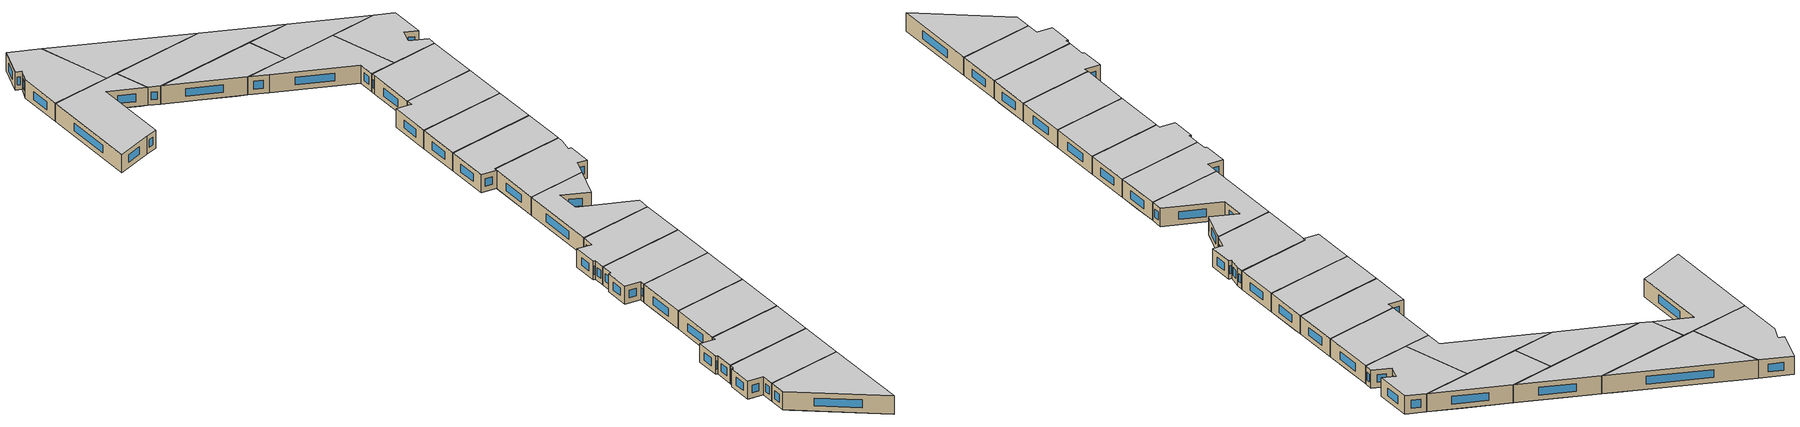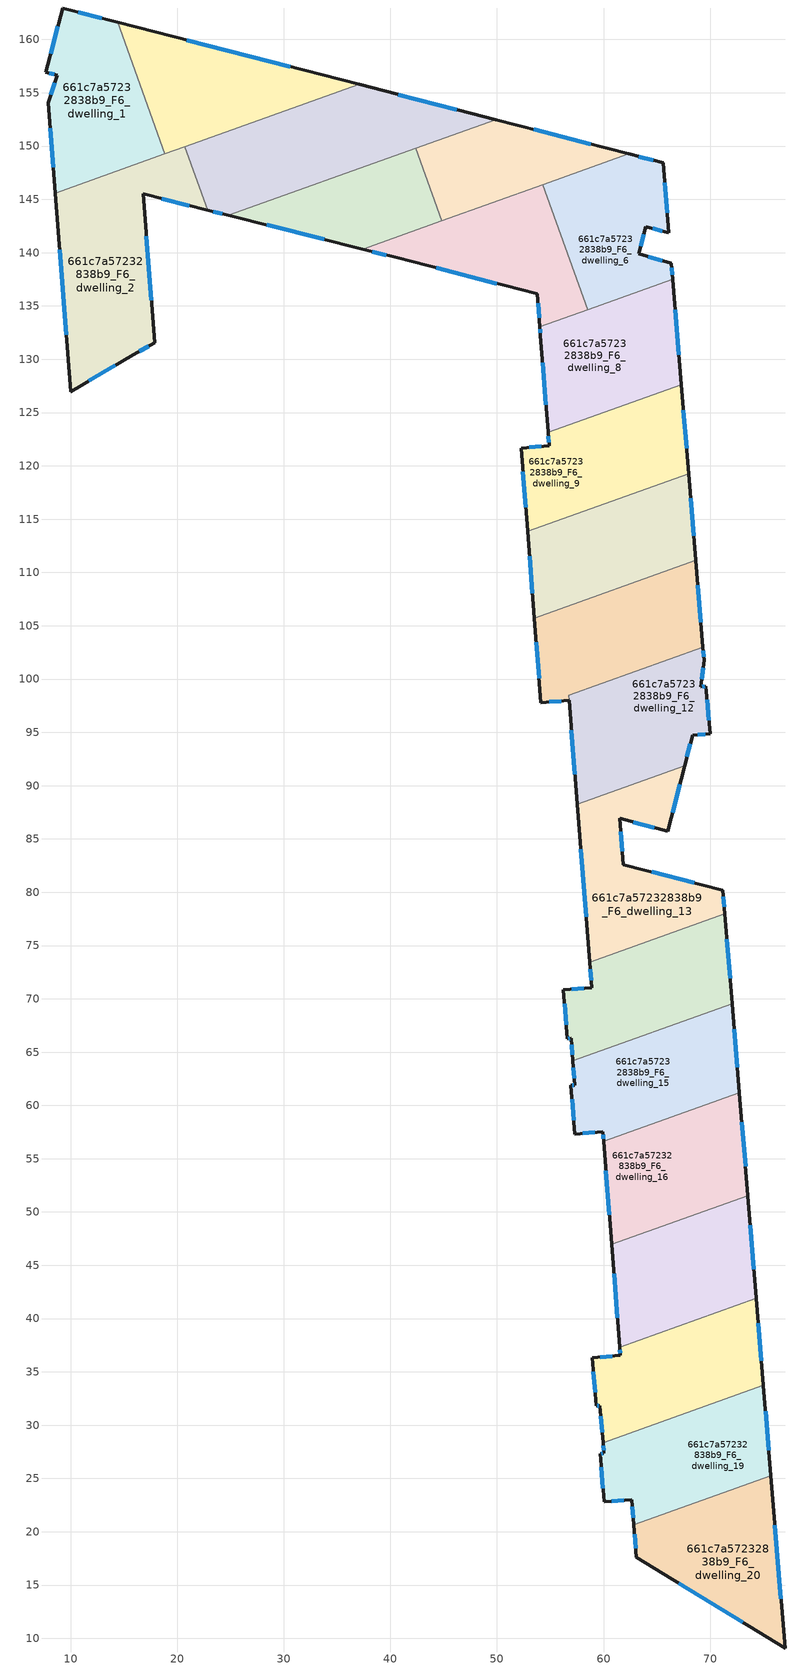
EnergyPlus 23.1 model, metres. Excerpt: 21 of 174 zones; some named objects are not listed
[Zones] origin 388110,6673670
661c7a57232838b9_F6_dwelling_0
 floor to 661c7a57232838b9_F5_dwelling_11 (EU_floor_Construction): 35.42,156.2 33.33,154.44 18.85,149.26 18.19,151.09 26.88,158.41 z18
 floor to 661c7a57232838b9_F5_dwelling_10 (EU_floor_Construction): 26.88,158.41 18.19,151.09 14.42,161.62 z18
 floor adiabatic (EU_floor_Construction): 37.07,155.78 33.33,154.44 35.42,156.2 z18
 wall outside (EU_wall_Construction): 37.07,155.78 14.42,161.62 z18:21
 wall to 661c7a57232838b9_F6_dwelling_1 (EU_wall_Construction): 14.42,161.62 18.85,149.26 z18:21
 wall to 661c7a57232838b9_F6_dwelling_3 (EU_wall_Construction): 20.73,149.93 37.07,155.78 z18:21
 wall to 661c7a57232838b9_F6_dwelling_2 (EU_wall_Construction): 18.85,149.26 20.73,149.93 z18:21
 window (EU_Window_Construction): 30.6,157.45 20.89,159.95 z18.86:20.14
 ceiling to 661c7a57232838b9_F7_dwelling_0 (EU_floor_Construction): 37.07,155.78 14.42,161.62 18.85,149.26 z21
661c7a57232838b9_F6_dwelling_1
 floor to 661c7a57232838b9_F5_dwelling_10 (EU_floor_Construction): 14.42,161.62 18.19,151.09 17,150.09 17.97,148.94 8.58,145.58 7.91,154.09 8.76,156.66 7.69,156.93 9.24,162.95 z18
 floor to 661c7a57232838b9_F5_dwelling_11 (EU_floor_Construction): 18.19,151.09 18.85,149.26 17.97,148.94 17,150.09 z18
 wall outside (EU_wall_Construction): 14.42,161.62 9.24,162.95 7.69,156.93 8.76,156.66 7.91,154.09 8.58,145.58 z18:21
 wall to 661c7a57232838b9_F6_dwelling_2 (EU_wall_Construction): 8.58,145.58 18.85,149.26 z18:21
 window (EU_Window_Construction): 12.94,162 10.72,162.57 / 8.1,151.66 8.39,148.01 / 8.52,155.92 8.15,154.82 / 8,156.85 8.45,156.74 / 8.8,161.23 8.14,158.65 z18.86:20.14
 ceiling to 661c7a57232838b9_F7_dwelling_1 (EU_floor_Construction): 18.85,149.26 14.42,161.62 9.24,162.95 7.69,156.93 8.76,156.66 7.91,154.09 8.58,145.58 z21
661c7a57232838b9_F6_dwelling_10
 floor to 661c7a57232838b9_F5_dwelling_19 (EU_floor_Construction): 67.99,119.28 68.09,118.07 53.97,106.18 53.42,106.83 52.94,112.97 54.87,114.59 z18
 floor to 661c7a57232838b9_F5_dwelling_20 (EU_floor_Construction): 68.09,118.07 68.66,111.13 54.17,105.94 53.97,106.18 z18
 floor to 661c7a57232838b9_F5_dwelling_18 (EU_floor_Construction): 54.87,114.59 52.94,112.97 52.87,113.87 z18
 floor to 661c7a57232838b9_F5_dwelling_0 (EU_floor_Construction): 53.42,106.83 54.17,105.94 53.51,105.71 z18
 wall outside (EU_wall_Construction): 68.66,111.13 67.99,119.28 / 52.87,113.87 53.51,105.71 z18:21
 wall to 661c7a57232838b9_F6_dwelling_9 (EU_wall_Construction): 67.99,119.28 52.87,113.87 z18:21
 wall to 661c7a57232838b9_F6_dwelling_11 (EU_wall_Construction): 53.51,105.71 68.66,111.13 z18:21
 window (EU_Window_Construction): 68.47,113.46 68.18,116.95 / 53.05,111.54 53.33,108.04 z18.86:20.14
 ceiling to 661c7a57232838b9_F7_dwelling_10 (EU_floor_Construction): 68.66,111.13 67.99,119.28 52.87,113.87 53.51,105.71 z21
661c7a57232838b9_F6_dwelling_11
 floor to 661c7a57232838b9_F5_dwelling_20 (EU_floor_Construction): 68.66,111.13 68.79,109.57 58.44,100.86 54.17,105.94 z18
 floor to 661c7a57232838b9_F5_dwelling_0 (EU_floor_Construction): 54.17,105.94 59.59,99.5 56.73,98.47 56.77,97.99 54.13,97.79 53.51,105.71 z18
 floor to 661c7a57232838b9_F5_dwelling_21 (EU_floor_Construction): 68.79,109.57 69.33,102.98 59.59,99.5 58.44,100.86 z18
 wall outside (EU_wall_Construction): 53.51,105.71 54.13,97.79 56.77,98 / 69.33,102.98 68.66,111.13 z18:21
 wall to 661c7a57232838b9_F6_dwelling_12 (EU_wall_Construction): 56.74,98.48 69.33,102.98 / 56.77,98 56.73,98.47 z18:21
 window (EU_Window_Construction): 53.69,103.44 53.95,100.05 / 69.14,105.31 68.85,108.8 / 54.89,97.85 56.02,97.94 z18.86:20.14
 ceiling to 661c7a57232838b9_F7_dwelling_11 (EU_floor_Construction): 69.33,102.98 68.66,111.13 53.51,105.71 54.13,97.79 56.77,98 56.73,98.47 z21
661c7a57232838b9_F6_dwelling_12
 floor to 661c7a57232838b9_F5_dwelling_0 (EU_floor_Construction): 59.59,99.5 66.38,91.44 57.53,88.28 56.73,98.47 z18
 floor to 661c7a57232838b9_F5_dwelling_21 (EU_floor_Construction): 69.33,102.98 69.43,101.76 69.12,99.28 69.61,99.31 69.99,94.85 68.35,94.72 67.62,91.88 66.38,91.44 59.59,99.5 z18
 wall outside (EU_wall_Construction): 67.62,91.88 68.35,94.72 69.99,94.85 69.61,99.32 69.12,99.28 69.43,101.76 69.33,102.98 / 56.77,97.99 57.53,88.28 z18:21
 wall to 661c7a57232838b9_F6_dwelling_13 (EU_wall_Construction): 57.53,88.28 67.62,91.88 z18:21
 window (EU_Window_Construction): 67.83,92.69 68.14,93.91 / 69.4,102.11 69.36,102.63 / 69.21,99.99 69.34,101.05 / 69.47,99.3 69.26,99.29 / 69.88,96.13 69.72,98.04 / 68.82,94.75 69.52,94.81 / 56.99,95.22 57.32,91.05 z18.86:20.14
 ceiling to 661c7a57232838b9_F7_dwelling_12 (EU_floor_Construction): 67.62,91.88 68.35,94.72 69.99,94.85 69.61,99.32 69.12,99.28 69.43,101.76 69.33,102.98 56.74,98.48 57.53,88.28 z21
661c7a57232838b9_F6_dwelling_13
 floor to 661c7a57232838b9_F5_dwelling_0 (EU_floor_Construction): 66.38,91.44 67.24,90.41 66.03,85.7 61.51,86.93 57.88,83.87 57.53,88.28 z18
 floor adiabatic (EU_floor_Construction): 71.19,80.2 71.38,77.99 58.69,73.45 57.88,83.87 61.51,86.93 61.87,82.6 z18
 floor to 661c7a57232838b9_F5_dwelling_21 (EU_floor_Construction): 67.62,91.88 67.24,90.41 66.38,91.44 z18
 wall outside (EU_wall_Construction): 71.38,77.99 71.19,80.2 61.87,82.6 61.51,86.93 66.03,85.7 67.62,91.88 / 57.53,88.28 58.69,73.45 z18:21
 wall to 661c7a57232838b9_F6_dwelling_14 (EU_wall_Construction): 58.69,73.45 71.38,77.99 z18:21
 window (EU_Window_Construction): 68.53,80.89 64.53,81.91 / 71.32,78.62 71.25,79.57 / 57.86,84.04 58.36,77.69 / 66.48,87.47 67.17,90.12 / 62.8,86.58 64.74,86.05 / 61.77,83.84 61.62,85.69 z18.86:20.14
 ceiling to 661c7a57232838b9_F7_dwelling_13 (EU_floor_Construction): 71.38,77.99 71.19,80.2 61.87,82.6 61.51,86.93 66.03,85.7 67.62,91.88 57.53,88.28 58.69,73.45 z21
661c7a57232838b9_F6_dwelling_14
 floor to 661c7a57232838b9_F5_dwelling_2 (EU_floor_Construction): 71.38,77.99 71.7,74.03 62.1,65.95 57.11,64.17 56.95,66.29 56.6,66.26 56.48,67.83 66.45,76.23 z18
 floor to 661c7a57232838b9_F5_dwelling_1 (EU_floor_Construction): 66.45,76.23 56.48,67.83 56.24,70.83 58.88,71.03 58.69,73.45 z18
 floor to 661c7a57232838b9_F5_dwelling_3 (EU_floor_Construction): 71.7,74.03 72.07,69.52 62.1,65.95 z18
 wall outside (EU_wall_Construction): 58.69,73.45 58.88,71.04 56.24,70.83 56.6,66.26 56.95,66.29 57.11,64.17 / 72.07,69.52 71.38,77.99 z18:21
 wall to 661c7a57232838b9_F6_dwelling_15 (EU_wall_Construction): 57.11,64.17 72.07,69.52 z18:21
 window (EU_Window_Construction): 56.7,66.27 56.85,66.28 / 56.34,69.52 56.5,67.57 / 58.13,70.98 57,70.89 / 58.75,72.76 58.83,71.73 / 71.87,71.94 71.57,75.57 / 57,65.68 57.07,64.77 z18.86:20.14
 ceiling to 661c7a57232838b9_F7_dwelling_14 (EU_floor_Construction): 72.07,69.52 71.38,77.99 58.69,73.45 58.88,71.04 56.24,70.83 56.6,66.26 56.95,66.29 57.11,64.17 z21
661c7a57232838b9_F6_dwelling_15
 floor to 661c7a57232838b9_F5_dwelling_3 (EU_floor_Construction): 72.07,69.52 72.35,66.12 61.89,57.31 60.01,56.64 59.94,57.52 57.3,57.31 56.94,61.87 57.29,61.9 62.1,65.95 z18
 floor to 661c7a57232838b9_F5_dwelling_2 (EU_floor_Construction): 62.1,65.95 57.29,61.9 57.11,64.17 z18
 floor to 661c7a57232838b9_F5_dwelling_4 (EU_floor_Construction): 72.35,66.12 72.75,61.2 61.89,57.31 z18
 wall outside (EU_wall_Construction): 57.11,64.17 57.29,61.9 56.94,61.88 57.3,57.31 59.94,57.52 60.01,56.64 / 72.75,61.2 72.07,69.52 z18:21
 wall to 661c7a57232838b9_F6_dwelling_16 (EU_wall_Construction): 60.01,56.64 72.75,61.2 z18:21
 window (EU_Window_Construction): 58.05,57.37 59.19,57.46 / 57.04,60.57 57.2,58.62 / 57.19,61.89 57.04,61.88 / 57.16,63.52 57.24,62.55 / 72.56,63.58 72.27,67.14 / 59.96,57.27 59.99,56.89 z18.86:20.14
 ceiling to 661c7a57232838b9_F7_dwelling_15 (EU_floor_Construction): 72.75,61.2 72.07,69.52 57.11,64.17 57.29,61.9 56.94,61.88 57.3,57.31 59.94,57.52 60.01,56.64 z21
661c7a57232838b9_F6_dwelling_16
 floor to 661c7a57232838b9_F5_dwelling_4 (EU_floor_Construction): 72.75,61.2 73.04,57.72 60.74,47.37 60.08,55.79 61.89,57.31 z18
 floor to 661c7a57232838b9_F5_dwelling_3 (EU_floor_Construction): 61.89,57.31 60.08,55.79 60.01,56.64 z18
 floor to 661c7a57232838b9_F5_dwelling_5 (EU_floor_Construction): 73.04,57.72 73.55,51.53 60.77,46.96 60.74,47.37 z18
 wall outside (EU_wall_Construction): 73.55,51.53 72.75,61.2 / 60.01,56.64 60.77,46.96 z18:21
 wall to 661c7a57232838b9_F6_dwelling_17 (EU_wall_Construction): 60.77,46.96 73.55,51.53 z18:21
 window (EU_Window_Construction): 73.32,54.29 72.98,58.44 / 60.23,53.88 60.55,49.73 z18.86:20.14
 ceiling to 661c7a57232838b9_F7_dwelling_16 (EU_floor_Construction): 73.55,51.53 72.75,61.2 60.01,56.64 60.77,46.96 z21
661c7a57232838b9_F6_dwelling_17
 floor to 661c7a57232838b9_F5_dwelling_5 (EU_floor_Construction): 73.55,51.53 73.72,49.35 61.39,38.97 60.77,46.96 z18
 floor to 661c7a57232838b9_F5_dwelling_6 (EU_floor_Construction): 73.72,49.35 74.32,42.09 73.88,41.72 61.52,37.3 61.39,38.97 z18
 floor to 661c7a57232838b9_F5_dwelling_7 (EU_floor_Construction): 74.32,42.09 74.34,41.89 73.88,41.72 z18
 wall outside (EU_wall_Construction): 74.34,41.89 73.55,51.53 / 60.77,46.96 61.52,37.3 z18:21
 wall to 661c7a57232838b9_F6_dwelling_18 (EU_wall_Construction): 61.52,37.3 74.34,41.89 z18:21
 window (EU_Window_Construction): 74.11,44.64 73.77,48.78 / 60.98,44.2 61.31,40.06 z18.86:20.14
 ceiling to 661c7a57232838b9_F7_dwelling_17 (EU_floor_Construction): 74.34,41.89 73.55,51.53 60.77,46.96 61.52,37.3 z21
661c7a57232838b9_F6_dwelling_18
 floor to 661c7a57232838b9_F5_dwelling_7 (EU_floor_Construction): 74.34,41.89 74.9,35.08 72.02,32.66 59.95,28.34 59.82,29.89 73.88,41.72 z18
 floor to 661c7a57232838b9_F5_dwelling_8 (EU_floor_Construction): 74.9,35.08 75.01,33.72 72.02,32.66 z18
 floor to 661c7a57232838b9_F5_dwelling_6 (EU_floor_Construction): 73.88,41.72 59.82,29.89 59.66,31.83 59.32,31.8 58.94,36.32 61.58,36.54 61.52,37.3 z18
 wall outside (EU_wall_Construction): 61.52,37.3 61.58,36.54 58.94,36.32 59.32,31.8 59.66,31.83 59.95,28.34 / 75.01,33.72 74.34,41.89 z18:21
 wall to 661c7a57232838b9_F6_dwelling_19 (EU_wall_Construction): 59.95,28.34 75.01,33.72 z18:21
 window (EU_Window_Construction): 59.41,31.81 59.56,31.82 / 59.05,35.03 59.21,33.09 / 60.83,36.48 59.7,36.38 / 61.54,37.08 61.57,36.76 / 74.82,36.06 74.53,39.55 / 59.75,30.83 59.87,29.33 z18.86:20.14
 ceiling to 661c7a57232838b9_F7_dwelling_18 (EU_floor_Construction): 75.01,33.72 74.34,41.89 61.52,37.3 61.58,36.54 58.94,36.32 59.32,31.8 59.66,31.83 59.95,28.34 z21
661c7a57232838b9_F6_dwelling_19
 floor to 661c7a57232838b9_F5_dwelling_8 (EU_floor_Construction): 75.01,33.72 75.57,26.85 72.14,23.97 62.84,20.64 62.64,23.02 60.35,22.83 72.02,32.66 z18
 floor to 661c7a57232838b9_F5_dwelling_7 (EU_floor_Construction): 72.02,32.66 60.35,22.83 60.05,22.81 59.68,27.33 60.03,27.36 59.95,28.34 z18
 floor to 661c7a57232838b9_F5_dwelling_9 (EU_floor_Construction): 75.57,26.85 75.7,25.24 72.14,23.97 z18
 wall outside (EU_wall_Construction): 59.95,28.34 60.03,27.36 59.68,27.33 60.05,22.81 62.64,23.02 62.84,20.64 / 75.7,25.24 75.01,33.72 z18:21
 wall to 661c7a57232838b9_F6_dwelling_20 (EU_wall_Construction): 62.84,20.64 75.7,25.24 z18:21
 window (EU_Window_Construction): 60.79,22.87 61.9,22.96 / 59.79,26.04 59.95,24.1 / 59.93,27.35 59.78,27.34 / 59.97,28.06 60.01,27.64 / 75.5,27.66 75.21,31.3 / 62.7,22.34 62.78,21.32 z18.86:20.14
 ceiling to 661c7a57232838b9_F7_dwelling_19 (EU_floor_Construction): 75.7,25.24 75.01,33.72 59.95,28.34 60.03,27.36 59.68,27.33 60.05,22.81 62.64,23.02 62.84,20.64 z21
661c7a57232838b9_F6_dwelling_2
 floor to 661c7a57232838b9_F5_dwelling_10 (EU_floor_Construction): 17.97,148.95 21.95,144.21 16.8,145.5 17.89,131.55 15.88,130.44 10.03,126.97 8.58,145.58 z18
 floor to 661c7a57232838b9_F5_dwelling_12 (EU_floor_Construction): 22.41,145.25 22.86,143.99 21.95,144.21 21.63,144.6 z18
 floor to 661c7a57232838b9_F5_dwelling_11 (EU_floor_Construction): 20.73,149.93 22.41,145.25 21.63,144.6 17.97,148.94 z18
 wall outside (EU_wall_Construction): 8.58,145.58 10.03,126.97 15.88,130.44 17.89,131.55 16.8,145.51 22.86,143.99 z18:21
 wall to 661c7a57232838b9_F6_dwelling_3 (EU_wall_Construction): 22.86,143.99 20.73,149.93 z18:21
 window (EU_Window_Construction): 18.53,145.07 21.13,144.42 / 17.58,135.54 17.12,141.52 / 16.45,130.75 17.32,131.23 / 11.7,127.96 14.2,129.45 / 8.99,140.27 9.61,132.29 z18.86:20.14
 ceiling to 661c7a57232838b9_F7_dwelling_2 (EU_floor_Construction): 17.89,131.55 16.8,145.51 22.86,143.99 20.73,149.93 8.58,145.58 10.03,126.97 15.88,130.44 z21
661c7a57232838b9_F6_dwelling_20
 floor to 661c7a57232838b9_F5_dwelling_9 (EU_floor_Construction): 75.7,25.24 77.03,9.1 63.95,17.07 72.14,23.97 z18
 floor to 661c7a57232838b9_F5_dwelling_8 (EU_floor_Construction): 72.14,23.97 63.95,17.07 63.09,17.59 62.84,20.64 z18
 wall outside (EU_wall_Construction): 62.84,20.64 63.09,17.59 77.03,9.1 75.7,25.24 z18:21
 window (EU_Window_Construction): 76.65,13.71 76.08,20.63 / 67.07,15.17 73.04,11.52 / 62.91,19.77 63.02,18.46 z18.86:20.14
 ceiling to 661c7a57232838b9_F7_dwelling_20 (EU_floor_Construction): 77.03,9.1 75.7,25.24 62.84,20.64 63.09,17.59 z21
661c7a57232838b9_F6_dwelling_3
 floor to 661c7a57232838b9_F5_dwelling_12 (EU_floor_Construction): 42.62,154.35 33.41,146.59 24.78,143.5 22.86,143.99 22.41,145.25 33.33,154.44 37.07,155.78 z18
 floor to 661c7a57232838b9_F5_dwelling_13 (EU_floor_Construction): 49.84,152.49 49.81,152.46 33.41,146.59 42.62,154.35 z18
 floor to 661c7a57232838b9_F5_dwelling_11 (EU_floor_Construction): 33.33,154.44 22.41,145.25 20.73,149.93 z18
 wall outside (EU_wall_Construction): 22.86,143.99 24.78,143.5 / 49.87,152.48 37.07,155.78 z18:21
 wall to 661c7a57232838b9_F6_dwelling_5 (EU_wall_Construction): 24.78,143.5 42.39,149.8 z18:21
 wall to 661c7a57232838b9_F6_dwelling_4 (EU_wall_Construction): 42.39,149.8 49.87,152.48 z18:21
 window (EU_Window_Construction): 23.41,143.85 24.23,143.64 / 46.21,153.42 40.73,154.84 z18.86:20.14
 ceiling to 661c7a57232838b9_F7_dwelling_3 (EU_floor_Construction): 49.87,152.48 37.07,155.78 20.73,149.93 22.86,143.99 24.78,143.5 z21
661c7a57232838b9_F6_dwelling_4
 floor to 661c7a57232838b9_F5_dwelling_14 (EU_floor_Construction): 57.08,150.62 50.37,144.97 44.83,142.98 43.37,147.04 49.81,152.46 49.87,152.48 z18
 floor to 661c7a57232838b9_F5_dwelling_15 (EU_floor_Construction): 62.36,149.26 50.37,144.97 57.08,150.62 z18
 floor to 661c7a57232838b9_F5_dwelling_13 (EU_floor_Construction): 49.81,152.46 43.37,147.04 42.39,149.8 z18
 wall outside (EU_wall_Construction): 62.36,149.26 49.87,152.48 z18:21
 wall to 661c7a57232838b9_F6_dwelling_5 (EU_wall_Construction): 42.39,149.8 44.83,142.98 z18:21
 wall to 661c7a57232838b9_F6_dwelling_7 (EU_wall_Construction): 44.83,142.98 54.3,146.37 z18:21
 wall to 661c7a57232838b9_F6_dwelling_6 (EU_wall_Construction): 54.3,146.37 62.36,149.26 z18:21
 window (EU_Window_Construction): 58.79,150.18 53.44,151.56 z18.86:20.14
 ceiling to 661c7a57232838b9_F7_dwelling_4 (EU_floor_Construction): 62.36,149.26 49.87,152.48 42.39,149.8 44.83,142.98 z21
661c7a57232838b9_F6_dwelling_5
 floor to 661c7a57232838b9_F5_dwelling_13 (EU_floor_Construction): 42.39,149.8 43.37,147.04 35.86,140.72 28.6,142.54 33.41,146.59 z18
 floor to 661c7a57232838b9_F5_dwelling_12 (EU_floor_Construction): 33.41,146.59 28.6,142.54 24.78,143.5 z18
 floor to 661c7a57232838b9_F5_dwelling_14 (EU_floor_Construction): 43.37,147.04 44.83,142.98 37.41,140.33 35.86,140.72 z18
 wall outside (EU_wall_Construction): 24.78,143.5 37.41,140.33 z18:21
 wall to 661c7a57232838b9_F6_dwelling_7 (EU_wall_Construction): 37.41,140.33 44.83,142.98 z18:21
 window (EU_Window_Construction): 28.39,142.6 33.8,141.24 z18.86:20.14
 ceiling to 661c7a57232838b9_F7_dwelling_5 (EU_floor_Construction): 44.83,142.98 42.39,149.8 24.78,143.5 37.41,140.33 z21
661c7a57232838b9_F6_dwelling_6
 floor to 661c7a57232838b9_F5_dwelling_16 (EU_floor_Construction): 65.6,148.42 66.14,141.86 63.98,142.44 63.3,139.88 64.44,139.56 58.65,134.69 58.5,134.63 55.97,141.71 64.33,148.75 z18
 floor to 661c7a57232838b9_F5_dwelling_17 (EU_floor_Construction): 66.37,139.01 66.49,137.49 58.65,134.69 64.44,139.56 z18
 floor to 661c7a57232838b9_F5_dwelling_15 (EU_floor_Construction): 64.33,148.75 55.97,141.71 54.3,146.37 62.36,149.26 z18
 wall outside (EU_wall_Construction): 66.49,137.49 66.37,139.02 63.3,139.88 63.98,142.44 66.14,141.86 65.6,148.42 62.36,149.26 z18:21
 wall to 661c7a57232838b9_F6_dwelling_7 (EU_wall_Construction): 54.3,146.37 58.5,134.63 z18:21
 wall to 661c7a57232838b9_F6_dwelling_8 (EU_wall_Construction): 58.5,134.63 66.49,137.49 z18:21
 window (EU_Window_Construction): 65.98,143.74 65.75,146.55 / 64.6,142.27 65.52,142.03 / 63.49,140.61 63.79,141.71 / 65.49,139.26 64.18,139.63 / 66.46,137.93 66.41,138.58 / 64.67,148.66 63.29,149.02 z18.86:20.14
 ceiling to 661c7a57232838b9_F7_dwelling_6 (EU_floor_Construction): 66.49,137.49 66.37,139.02 63.3,139.88 63.98,142.44 66.14,141.86 65.6,148.42 62.36,149.26 54.3,146.37 58.5,134.63 z21
661c7a57232838b9_F6_dwelling_7
 floor to 661c7a57232838b9_F5_dwelling_15 (EU_floor_Construction): 54.3,146.37 55.97,141.71 50.38,137.01 43.13,138.88 50.37,144.97 z18
 floor to 661c7a57232838b9_F5_dwelling_14 (EU_floor_Construction): 50.37,144.97 43.13,138.88 40.51,139.55 37.41,140.33 z18
 floor to 661c7a57232838b9_F5_dwelling_16 (EU_floor_Construction): 55.97,141.71 58.5,134.63 54.03,133.03 53.79,136.13 50.38,137.01 z18
 wall outside (EU_wall_Construction): 37.41,140.33 40.51,139.55 53.79,136.13 54.03,133.03 z18:21
 wall to 661c7a57232838b9_F6_dwelling_8 (EU_wall_Construction): 54.03,133.03 58.5,134.63 z18:21
 window (EU_Window_Construction): 53.86,135.24 53.96,133.92 / 44.31,138.57 50,137.11 / 38.3,140.11 39.63,139.77 z18.86:20.14
 ceiling to 661c7a57232838b9_F7_dwelling_7 (EU_floor_Construction): 58.5,134.63 54.3,146.37 37.41,140.33 40.51,139.55 53.79,136.13 54.03,133.03 z21
661c7a57232838b9_F6_dwelling_8
 floor to 661c7a57232838b9_F5_dwelling_17 (EU_floor_Construction): 66.49,137.49 66.94,132.01 57.57,124.13 54.8,123.13 54.19,130.93 58.65,134.68 z18
 floor to 661c7a57232838b9_F5_dwelling_18 (EU_floor_Construction): 66.94,132.01 67.31,127.61 57.57,124.13 z18
 floor to 661c7a57232838b9_F5_dwelling_16 (EU_floor_Construction): 58.65,134.68 54.19,130.93 54.09,132.26 54.03,133.03 z18
 wall outside (EU_wall_Construction): 67.31,127.61 66.49,137.49 / 54.03,133.03 54.09,132.26 54.8,123.13 z18:21
 wall to 661c7a57232838b9_F6_dwelling_9 (EU_wall_Construction): 54.8,123.13 67.31,127.61 z18:21
 window (EU_Window_Construction): 67.07,130.43 66.73,134.67 / 54.29,129.65 54.6,125.74 / 54.04,132.81 54.07,132.48 z18.86:20.14
 ceiling to 661c7a57232838b9_F7_dwelling_8 (EU_floor_Construction): 67.31,127.61 66.49,137.49 54.03,133.03 54.09,132.26 54.8,123.13 z21
661c7a57232838b9_F6_dwelling_9
 floor to 661c7a57232838b9_F5_dwelling_18 (EU_floor_Construction): 67.31,127.61 67.5,125.22 54.87,114.59 52.87,113.87 52.26,121.67 54.9,121.88 57.57,124.13 z18
 floor to 661c7a57232838b9_F5_dwelling_19 (EU_floor_Construction): 67.5,125.22 67.99,119.28 54.87,114.59 z18
 floor to 661c7a57232838b9_F5_dwelling_17 (EU_floor_Construction): 57.57,124.13 54.9,121.88 54.8,123.13 z18
 wall outside (EU_wall_Construction): 54.8,123.13 54.9,121.88 52.26,121.67 52.87,113.87 / 67.99,119.28 67.31,127.61 z18:21
 window (EU_Window_Construction): 54.15,121.82 53.02,121.73 / 54.83,122.77 54.87,122.24 / 67.79,121.66 67.5,125.23 / 52.44,119.44 52.7,116.1 z18.86:20.14
 ceiling to 661c7a57232838b9_F7_dwelling_9 (EU_floor_Construction): 67.99,119.28 67.31,127.61 54.8,123.13 54.9,121.88 52.26,121.67 52.87,113.87 z21
[Building]
EU S2 Campaign: North Axis=0; Terrain=City; Solar Distribution=FullExterior
[Site:Location]
Helsinki-Vantaa.AP: Latitude=60.317; Longitude=24.963; Time Zone=2; Elevation=54.6
[SizingPeriod:WeatherFileDays]
AnnualSizingPeriod: Begin Month=1; Begin Day of Month=1; End Month=12; End Day of Month=31; Day of Week for Start Day=Monday; Use Weather File Daylight Saving Period=No; Use Weather File Rain and Snow Indicators=No
[MATERIAL]
EU_InternalMass_Material: Roughness=MediumRough; Thickness=0.1; Conductivity=1; Density=1800; Specific Heat=900; Thermal Absorptance=0.9; Solar Absorptance=0.7; Visible Absorptance=0.7
[MATERIAL:NOMASS] Roughness=MediumRough; Thermal Absorptance=0.9; Solar Absorptance=0.7; Visible Absorptance=0.7
Name | Thermal Resistance
EU_wall_NoMass | 5.91765
EU_floor_NoMass | 6.2875
[WINDOWMATERIAL:SIMPLEGLAZINGSYSTEM]
EU_Window_SimpleGlazing: UFactor=0.994035; Solar Heat Gain Coefficient=0.7; Visible Transmittance=0.7
[CONSTRUCTION]
EU_wall_Construction: EU_wall_NoMass
EU_floor_Construction: EU_floor_NoMass
EU_Window_Construction: EU_Window_SimpleGlazing
EU_InternalMass_Construction: EU_InternalMass_Material
[ZONE] Type=1; Multiplier=1; Ceiling Height=autocalculate; Floor Area=autocalculate; Part of Total Floor Area=Yes
Name | Volume
661c7a57232838b9_F6_dwelling_0 | 381.125
661c7a57232838b9_F6_dwelling_1 | 381.085
661c7a57232838b9_F6_dwelling_10 | 381.078
661c7a57232838b9_F6_dwelling_11 | 382.385
661c7a57232838b9_F6_dwelling_12 | 379.837
661c7a57232838b9_F6_dwelling_13 | 381.121
661c7a57232838b9_F6_dwelling_14 | 381.094
661c7a57232838b9_F6_dwelling_15 | 381.084
661c7a57232838b9_F6_dwelling_16; 661c7a57232838b9_F6_dwelling_17 | 381.112
661c7a57232838b9_F6_dwelling_18 | 381.114
661c7a57232838b9_F6_dwelling_19 | 381.086
661c7a57232838b9_F6_dwelling_2 | 505.202
661c7a57232838b9_F6_dwelling_20 | 381.108
661c7a57232838b9_F6_dwelling_3 | 505.215
661c7a57232838b9_F6_dwelling_4 | 288.762
661c7a57232838b9_F6_dwelling_5 | 288.775
661c7a57232838b9_F6_dwelling_6 | 349.319
661c7a57232838b9_F6_dwelling_7 | 349.322
661c7a57232838b9_F6_dwelling_8 | 381.08
661c7a57232838b9_F6_dwelling_9 | 381.104
[INTERNALMASS] Construction=EU_InternalMass_Construction
Name | Zone or ZoneList | Surface Area
661c7a57232838b9_F6_dwelling_0_EU_InternalMass | 661c7a57232838b9_F6_dwelling_0 | 127.039
661c7a57232838b9_F6_dwelling_1_EU_InternalMass | 661c7a57232838b9_F6_dwelling_1 | 127.026
661c7a57232838b9_F6_dwelling_2_EU_InternalMass | 661c7a57232838b9_F6_dwelling_2 | 168.399
661c7a57232838b9_F6_dwelling_3_EU_InternalMass | 661c7a57232838b9_F6_dwelling_3 | 168.408
661c7a57232838b9_F6_dwelling_4_EU_InternalMass | 661c7a57232838b9_F6_dwelling_4 | 96.2544
661c7a57232838b9_F6_dwelling_5_EU_InternalMass | 661c7a57232838b9_F6_dwelling_5 | 96.2558
661c7a57232838b9_F6_dwelling_6_EU_InternalMass | 661c7a57232838b9_F6_dwelling_6 | 116.44
661c7a57232838b9_F6_dwelling_7_EU_InternalMass | 661c7a57232838b9_F6_dwelling_7 | 116.44
661c7a57232838b9_F6_dwelling_8_EU_InternalMass | 661c7a57232838b9_F6_dwelling_8 | 127.032
661c7a57232838b9_F6_dwelling_9_EU_InternalMass | 661c7a57232838b9_F6_dwelling_9 | 127.037
661c7a57232838b9_F6_dwelling_10_EU_InternalMass | 661c7a57232838b9_F6_dwelling_10 | 127.026
661c7a57232838b9_F6_dwelling_11_EU_InternalMass | 661c7a57232838b9_F6_dwelling_11 | 127.461
661c7a57232838b9_F6_dwelling_12_EU_InternalMass | 661c7a57232838b9_F6_dwelling_12 | 126.614
661c7a57232838b9_F6_dwelling_13_EU_InternalMass | 661c7a57232838b9_F6_dwelling_13 | 127.04
661c7a57232838b9_F6_dwelling_14_EU_InternalMass | 661c7a57232838b9_F6_dwelling_14 | 127.031
661c7a57232838b9_F6_dwelling_15_EU_InternalMass | 661c7a57232838b9_F6_dwelling_15 | 127.029
661c7a57232838b9_F6_dwelling_16_EU_InternalMass | 661c7a57232838b9_F6_dwelling_16 | 127.037
661c7a57232838b9_F6_dwelling_17_EU_InternalMass | 661c7a57232838b9_F6_dwelling_17 | 127.037
661c7a57232838b9_F6_dwelling_18_EU_InternalMass | 661c7a57232838b9_F6_dwelling_18 | 127.038
661c7a57232838b9_F6_dwelling_19_EU_InternalMass | 661c7a57232838b9_F6_dwelling_19 | 127.029
661c7a57232838b9_F6_dwelling_20_EU_InternalMass | 661c7a57232838b9_F6_dwelling_20 | 127.029
[OTHEREQUIPMENT] Fuel Type=Electricity; Design Level Calculation Method=Watts/Area; Power per Zone Floor Area=1; Fraction Latent=0; Fraction Radiant=0; Fraction Lost=0; Carbon Dioxide Generation Rate=0; EndUse Subcategory=EU_Step8_InternalGains
Name | Zone or ZoneList or Space or SpaceList | Schedule
EU_Step8_InternalGain_661c7a57232838b9_F6_dwelling_0_f000 | 661c7a57232838b9_F6_dwelling_0 | EU_Step8_GainSchedule_661c7a57232838b9_F6_dwelling_0_f000
EU_Step8_InternalGain_661c7a57232838b9_F6_dwelling_1_f000 | 661c7a57232838b9_F6_dwelling_1 | EU_Step8_GainSchedule_661c7a57232838b9_F6_dwelling_1_f000
EU_Step8_InternalGain_661c7a57232838b9_F6_dwelling_2_f000 | 661c7a57232838b9_F6_dwelling_2 | EU_Step8_GainSchedule_661c7a57232838b9_F6_dwelling_2_f000
EU_Step8_InternalGain_661c7a57232838b9_F6_dwelling_3_f000 | 661c7a57232838b9_F6_dwelling_3 | EU_Step8_GainSchedule_661c7a57232838b9_F6_dwelling_3_f000
EU_Step8_InternalGain_661c7a57232838b9_F6_dwelling_4_f000 | 661c7a57232838b9_F6_dwelling_4 | EU_Step8_GainSchedule_661c7a57232838b9_F6_dwelling_4_f000
EU_Step8_InternalGain_661c7a57232838b9_F6_dwelling_5_f000 | 661c7a57232838b9_F6_dwelling_5 | EU_Step8_GainSchedule_661c7a57232838b9_F6_dwelling_5_f000
EU_Step8_InternalGain_661c7a57232838b9_F6_dwelling_6_f000 | 661c7a57232838b9_F6_dwelling_6 | EU_Step8_GainSchedule_661c7a57232838b9_F6_dwelling_6_f000
EU_Step8_InternalGain_661c7a57232838b9_F6_dwelling_7_f000 | 661c7a57232838b9_F6_dwelling_7 | EU_Step8_GainSchedule_661c7a57232838b9_F6_dwelling_7_f000
EU_Step8_InternalGain_661c7a57232838b9_F6_dwelling_8_f000 | 661c7a57232838b9_F6_dwelling_8 | EU_Step8_GainSchedule_661c7a57232838b9_F6_dwelling_8_f000
EU_Step8_InternalGain_661c7a57232838b9_F6_dwelling_9_f000 | 661c7a57232838b9_F6_dwelling_9 | EU_Step8_GainSchedule_661c7a57232838b9_F6_dwelling_9_f000
EU_Step8_InternalGain_661c7a57232838b9_F6_dwelling_10_f000 | 661c7a57232838b9_F6_dwelling_10 | EU_Step8_GainSchedule_661c7a57232838b9_F6_dwelling_10_f000
EU_Step8_InternalGain_661c7a57232838b9_F6_dwelling_11_f000 | 661c7a57232838b9_F6_dwelling_11 | EU_Step8_GainSchedule_661c7a57232838b9_F6_dwelling_11_f000
EU_Step8_InternalGain_661c7a57232838b9_F6_dwelling_12_f000 | 661c7a57232838b9_F6_dwelling_12 | EU_Step8_GainSchedule_661c7a57232838b9_F6_dwelling_12_f000
EU_Step8_InternalGain_661c7a57232838b9_F6_dwelling_13_f000 | 661c7a57232838b9_F6_dwelling_13 | EU_Step8_GainSchedule_661c7a57232838b9_F6_dwelling_13_f000
EU_Step8_InternalGain_661c7a57232838b9_F6_dwelling_14_f000 | 661c7a57232838b9_F6_dwelling_14 | EU_Step8_GainSchedule_661c7a57232838b9_F6_dwelling_14_f000
EU_Step8_InternalGain_661c7a57232838b9_F6_dwelling_15_f000 | 661c7a57232838b9_F6_dwelling_15 | EU_Step8_GainSchedule_661c7a57232838b9_F6_dwelling_15_f000
EU_Step8_InternalGain_661c7a57232838b9_F6_dwelling_16_f000 | 661c7a57232838b9_F6_dwelling_16 | EU_Step8_GainSchedule_661c7a57232838b9_F6_dwelling_16_f000
EU_Step8_InternalGain_661c7a57232838b9_F6_dwelling_17_f000 | 661c7a57232838b9_F6_dwelling_17 | EU_Step8_GainSchedule_661c7a57232838b9_F6_dwelling_17_f000
EU_Step8_InternalGain_661c7a57232838b9_F6_dwelling_18_f000 | 661c7a57232838b9_F6_dwelling_18 | EU_Step8_GainSchedule_661c7a57232838b9_F6_dwelling_18_f000
EU_Step8_InternalGain_661c7a57232838b9_F6_dwelling_19_f000 | 661c7a57232838b9_F6_dwelling_19 | EU_Step8_GainSchedule_661c7a57232838b9_F6_dwelling_19_f000
EU_Step8_InternalGain_661c7a57232838b9_F6_dwelling_20_f000 | 661c7a57232838b9_F6_dwelling_20 | EU_Step8_GainSchedule_661c7a57232838b9_F6_dwelling_20_f000
[ZONEVENTILATION:DESIGNFLOWRATE] Schedule=EU_AlwaysOn; Design Flow Rate Calculation Method=AirChanges/Hour; Air Changes per Hour=0.596421; Ventilation Type=Natural; Fan Pressure Rise=0; Fan Total Efficiency=1; Constant Term Coefficient=1; Temperature Term Coefficient=0; Velocity Term Coefficient=0; Velocity Squared Term Coefficient=0; Minimum Indoor Temperature=-100; Maximum Indoor Temperature=100; Delta Temperature=-100; Minimum Outdoor Temperature=-100; Maximum Outdoor Temperature=100; Maximum Wind Speed=40
Name | Zone or ZoneList or Space or SpaceList
EU_ConstantAir_661c7a57232838b9_F6_dwelling_0 | 661c7a57232838b9_F6_dwelling_0
EU_ConstantAir_661c7a57232838b9_F6_dwelling_1 | 661c7a57232838b9_F6_dwelling_1
EU_ConstantAir_661c7a57232838b9_F6_dwelling_2 | 661c7a57232838b9_F6_dwelling_2
EU_ConstantAir_661c7a57232838b9_F6_dwelling_3 | 661c7a57232838b9_F6_dwelling_3
EU_ConstantAir_661c7a57232838b9_F6_dwelling_4 | 661c7a57232838b9_F6_dwelling_4
EU_ConstantAir_661c7a57232838b9_F6_dwelling_5 | 661c7a57232838b9_F6_dwelling_5
EU_ConstantAir_661c7a57232838b9_F6_dwelling_6 | 661c7a57232838b9_F6_dwelling_6
EU_ConstantAir_661c7a57232838b9_F6_dwelling_7 | 661c7a57232838b9_F6_dwelling_7
EU_ConstantAir_661c7a57232838b9_F6_dwelling_8 | 661c7a57232838b9_F6_dwelling_8
EU_ConstantAir_661c7a57232838b9_F6_dwelling_9 | 661c7a57232838b9_F6_dwelling_9
EU_ConstantAir_661c7a57232838b9_F6_dwelling_10 | 661c7a57232838b9_F6_dwelling_10
EU_ConstantAir_661c7a57232838b9_F6_dwelling_11 | 661c7a57232838b9_F6_dwelling_11
EU_ConstantAir_661c7a57232838b9_F6_dwelling_12 | 661c7a57232838b9_F6_dwelling_12
EU_ConstantAir_661c7a57232838b9_F6_dwelling_13 | 661c7a57232838b9_F6_dwelling_13
EU_ConstantAir_661c7a57232838b9_F6_dwelling_14 | 661c7a57232838b9_F6_dwelling_14
EU_ConstantAir_661c7a57232838b9_F6_dwelling_15 | 661c7a57232838b9_F6_dwelling_15
EU_ConstantAir_661c7a57232838b9_F6_dwelling_16 | 661c7a57232838b9_F6_dwelling_16
EU_ConstantAir_661c7a57232838b9_F6_dwelling_17 | 661c7a57232838b9_F6_dwelling_17
EU_ConstantAir_661c7a57232838b9_F6_dwelling_18 | 661c7a57232838b9_F6_dwelling_18
EU_ConstantAir_661c7a57232838b9_F6_dwelling_19 | 661c7a57232838b9_F6_dwelling_19
EU_ConstantAir_661c7a57232838b9_F6_dwelling_20 | 661c7a57232838b9_F6_dwelling_20
[HVACTEMPLATE:ZONE:IDEALLOADSAIRSYSTEM] System Availability Schedule=EU_AlwaysOn; Maximum Heating Supply Air Temperature=50; Minimum Cooling Supply Air Temperature=13; Maximum Heating Supply Air Humidity Ratio=0.0156; Minimum Cooling Supply Air Humidity Ratio=0.0077; Heating Limit=NoLimit; Cooling Limit=NoLimit; Heating Availability Schedule=EU_AlwaysOn; Cooling Availability Schedule=EU_CoolingOff; Dehumidification Control Type=ConstantSensibleHeatRatio; Cooling Sensible Heat Ratio=0.7; Dehumidification Setpoint=60; Humidification Control Type=None; Humidification Setpoint=30; Outdoor Air Method=None; Outdoor Air Flow Rate per Person=0.00944; Outdoor Air Flow Rate per Zone Floor Area=0; Outdoor Air Flow Rate per Zone=0; Demand Controlled Ventilation Type=None; Outdoor Air Economizer Type=NoEconomizer; Heat Recovery Type=None; Sensible Heat Recovery Effectiveness=0.7; Latent Heat Recovery Effectiveness=0.65
Name | Template Thermostat
661c7a57232838b9_F6_dwelling_0 | EU_HeatOnly_661c7a57232838b9_F6_dwelling_0
661c7a57232838b9_F6_dwelling_1 | EU_HeatOnly_661c7a57232838b9_F6_dwelling_1
661c7a57232838b9_F6_dwelling_2 | EU_HeatOnly_661c7a57232838b9_F6_dwelling_2
661c7a57232838b9_F6_dwelling_3 | EU_HeatOnly_661c7a57232838b9_F6_dwelling_3
661c7a57232838b9_F6_dwelling_4 | EU_HeatOnly_661c7a57232838b9_F6_dwelling_4
661c7a57232838b9_F6_dwelling_5 | EU_HeatOnly_661c7a57232838b9_F6_dwelling_5
661c7a57232838b9_F6_dwelling_6 | EU_HeatOnly_661c7a57232838b9_F6_dwelling_6
661c7a57232838b9_F6_dwelling_7 | EU_HeatOnly_661c7a57232838b9_F6_dwelling_7
661c7a57232838b9_F6_dwelling_8 | EU_HeatOnly_661c7a57232838b9_F6_dwelling_8
661c7a57232838b9_F6_dwelling_9 | EU_HeatOnly_661c7a57232838b9_F6_dwelling_9
661c7a57232838b9_F6_dwelling_10 | EU_HeatOnly_661c7a57232838b9_F6_dwelling_10
661c7a57232838b9_F6_dwelling_11 | EU_HeatOnly_661c7a57232838b9_F6_dwelling_11
661c7a57232838b9_F6_dwelling_12 | EU_HeatOnly_661c7a57232838b9_F6_dwelling_12
661c7a57232838b9_F6_dwelling_13 | EU_HeatOnly_661c7a57232838b9_F6_dwelling_13
661c7a57232838b9_F6_dwelling_14 | EU_HeatOnly_661c7a57232838b9_F6_dwelling_14
661c7a57232838b9_F6_dwelling_15 | EU_HeatOnly_661c7a57232838b9_F6_dwelling_15
661c7a57232838b9_F6_dwelling_16 | EU_HeatOnly_661c7a57232838b9_F6_dwelling_16
661c7a57232838b9_F6_dwelling_17 | EU_HeatOnly_661c7a57232838b9_F6_dwelling_17
661c7a57232838b9_F6_dwelling_18 | EU_HeatOnly_661c7a57232838b9_F6_dwelling_18
661c7a57232838b9_F6_dwelling_19 | EU_HeatOnly_661c7a57232838b9_F6_dwelling_19
661c7a57232838b9_F6_dwelling_20 | EU_HeatOnly_661c7a57232838b9_F6_dwelling_20
[SIZING:ZONE] Zone Cooling Design Supply Air Temperature Input Method=SupplyAirTemperature; Zone Cooling Design Supply Air Temperature=13; Zone Heating Design Supply Air Temperature Input Method=SupplyAirTemperature; Zone Heating Design Supply Air Temperature=50; Zone Cooling Design Supply Air Humidity Ratio=0.008; Zone Heating Design Supply Air Humidity Ratio=0.008; Cooling Design Air Flow Method=DesignDay; Cooling Design Air Flow Rate=0; Cooling Minimum Air Flow per Zone Floor Area=0.000762; Cooling Minimum Air Flow=0; Cooling Minimum Air Flow Fraction=0.2; Heating Design Air Flow Method=DesignDay; Heating Design Air Flow Rate=0; Heating Maximum Air Flow per Zone Floor Area=0.002032; Heating Maximum Air Flow=0.141576; Heating Maximum Air Flow Fraction=0.3; Account for Dedicated Outdoor Air System=No; Dedicated Outdoor Air System Control Strategy=NeutralSupplyAir; Dedicated Outdoor Air Low Setpoint Temperature for Design=autosize; Dedicated Outdoor Air High Setpoint Temperature for Design=autosize; Zone Load Sizing Method=Sensible Load Only No Latent Load; Zone Latent Cooling Design Supply Air Humidity Ratio Input Method=HumidityRatioDifference; Zone Cooling Design Supply Air Humidity Ratio Difference=0.005; Zone Latent Heating Design Supply Air Humidity Ratio Input Method=HumidityRatioDifference; Zone Humidification Design Supply Air Humidity Ratio Difference=0.005
661c7a57232838b9_F6_dwelling_0; 661c7a57232838b9_F6_dwelling_1; 661c7a57232838b9_F6_dwelling_2; 661c7a57232838b9_F6_dwelling_3; 661c7a57232838b9_F6_dwelling_4; 661c7a57232838b9_F6_dwelling_5; 661c7a57232838b9_F6_dwelling_6; 661c7a57232838b9_F6_dwelling_7; 661c7a57232838b9_F6_dwelling_8; 661c7a57232838b9_F6_dwelling_9; 661c7a57232838b9_F6_dwelling_10; 661c7a57232838b9_F6_dwelling_11; 661c7a57232838b9_F6_dwelling_12; 661c7a57232838b9_F6_dwelling_13; 661c7a57232838b9_F6_dwelling_14; 661c7a57232838b9_F6_dwelling_15; 661c7a57232838b9_F6_dwelling_16; 661c7a57232838b9_F6_dwelling_17; 661c7a57232838b9_F6_dwelling_18; 661c7a57232838b9_F6_dwelling_19; 661c7a57232838b9_F6_dwelling_20
[SCHEDULE:CONSTANT]
Name | Hourly Value
EU_AlwaysOn | 1
EU_CoolingOff | 0
[SCHEDULE:FILE] Column Number=1; Rows to Skip at Top=0; Number of Hours of Data=8760; Column Separator=Comma; Interpolate to Timestep=No; Minutes per Item=60; Adjust Schedule for Daylight Savings=Yes
Name | File
EU_Step8_GainSchedule_661c7a57232838b9_F6_dwelling_0_f000 | ../../schedules/661c7a57232838b9/661c7a57232838b9_F6_dwelling_0_f000_gain.csv
EU_Step8_GainSchedule_661c7a57232838b9_F6_dwelling_1_f000 | ../../schedules/661c7a57232838b9/661c7a57232838b9_F6_dwelling_1_f000_gain.csv
EU_Step8_GainSchedule_661c7a57232838b9_F6_dwelling_2_f000 | ../../schedules/661c7a57232838b9/661c7a57232838b9_F6_dwelling_2_f000_gain.csv
EU_Step8_GainSchedule_661c7a57232838b9_F6_dwelling_3_f000 | ../../schedules/661c7a57232838b9/661c7a57232838b9_F6_dwelling_3_f000_gain.csv
EU_Step8_GainSchedule_661c7a57232838b9_F6_dwelling_4_f000 | ../../schedules/661c7a57232838b9/661c7a57232838b9_F6_dwelling_4_f000_gain.csv
EU_Step8_GainSchedule_661c7a57232838b9_F6_dwelling_5_f000 | ../../schedules/661c7a57232838b9/661c7a57232838b9_F6_dwelling_5_f000_gain.csv
EU_Step8_GainSchedule_661c7a57232838b9_F6_dwelling_6_f000 | ../../schedules/661c7a57232838b9/661c7a57232838b9_F6_dwelling_6_f000_gain.csv
EU_Step8_GainSchedule_661c7a57232838b9_F6_dwelling_7_f000 | ../../schedules/661c7a57232838b9/661c7a57232838b9_F6_dwelling_7_f000_gain.csv
EU_Step8_GainSchedule_661c7a57232838b9_F6_dwelling_8_f000 | ../../schedules/661c7a57232838b9/661c7a57232838b9_F6_dwelling_8_f000_gain.csv
EU_Step8_GainSchedule_661c7a57232838b9_F6_dwelling_9_f000 | ../../schedules/661c7a57232838b9/661c7a57232838b9_F6_dwelling_9_f000_gain.csv
EU_Step8_GainSchedule_661c7a57232838b9_F6_dwelling_10_f000 | ../../schedules/661c7a57232838b9/661c7a57232838b9_F6_dwelling_10_f000_gain.csv
EU_Step8_GainSchedule_661c7a57232838b9_F6_dwelling_11_f000 | ../../schedules/661c7a57232838b9/661c7a57232838b9_F6_dwelling_11_f000_gain.csv
EU_Step8_GainSchedule_661c7a57232838b9_F6_dwelling_12_f000 | ../../schedules/661c7a57232838b9/661c7a57232838b9_F6_dwelling_12_f000_gain.csv
EU_Step8_GainSchedule_661c7a57232838b9_F6_dwelling_13_f000 | ../../schedules/661c7a57232838b9/661c7a57232838b9_F6_dwelling_13_f000_gain.csv
EU_Step8_GainSchedule_661c7a57232838b9_F6_dwelling_14_f000 | ../../schedules/661c7a57232838b9/661c7a57232838b9_F6_dwelling_14_f000_gain.csv
EU_Step8_GainSchedule_661c7a57232838b9_F6_dwelling_15_f000 | ../../schedules/661c7a57232838b9/661c7a57232838b9_F6_dwelling_15_f000_gain.csv
EU_Step8_GainSchedule_661c7a57232838b9_F6_dwelling_16_f000 | ../../schedules/661c7a57232838b9/661c7a57232838b9_F6_dwelling_16_f000_gain.csv
EU_Step8_GainSchedule_661c7a57232838b9_F6_dwelling_17_f000 | ../../schedules/661c7a57232838b9/661c7a57232838b9_F6_dwelling_17_f000_gain.csv
EU_Step8_GainSchedule_661c7a57232838b9_F6_dwelling_18_f000 | ../../schedules/661c7a57232838b9/661c7a57232838b9_F6_dwelling_18_f000_gain.csv
EU_Step8_GainSchedule_661c7a57232838b9_F6_dwelling_19_f000 | ../../schedules/661c7a57232838b9/661c7a57232838b9_F6_dwelling_19_f000_gain.csv
EU_Step8_GainSchedule_661c7a57232838b9_F6_dwelling_20_f000 | ../../schedules/661c7a57232838b9/661c7a57232838b9_F6_dwelling_20_f000_gain.csv
